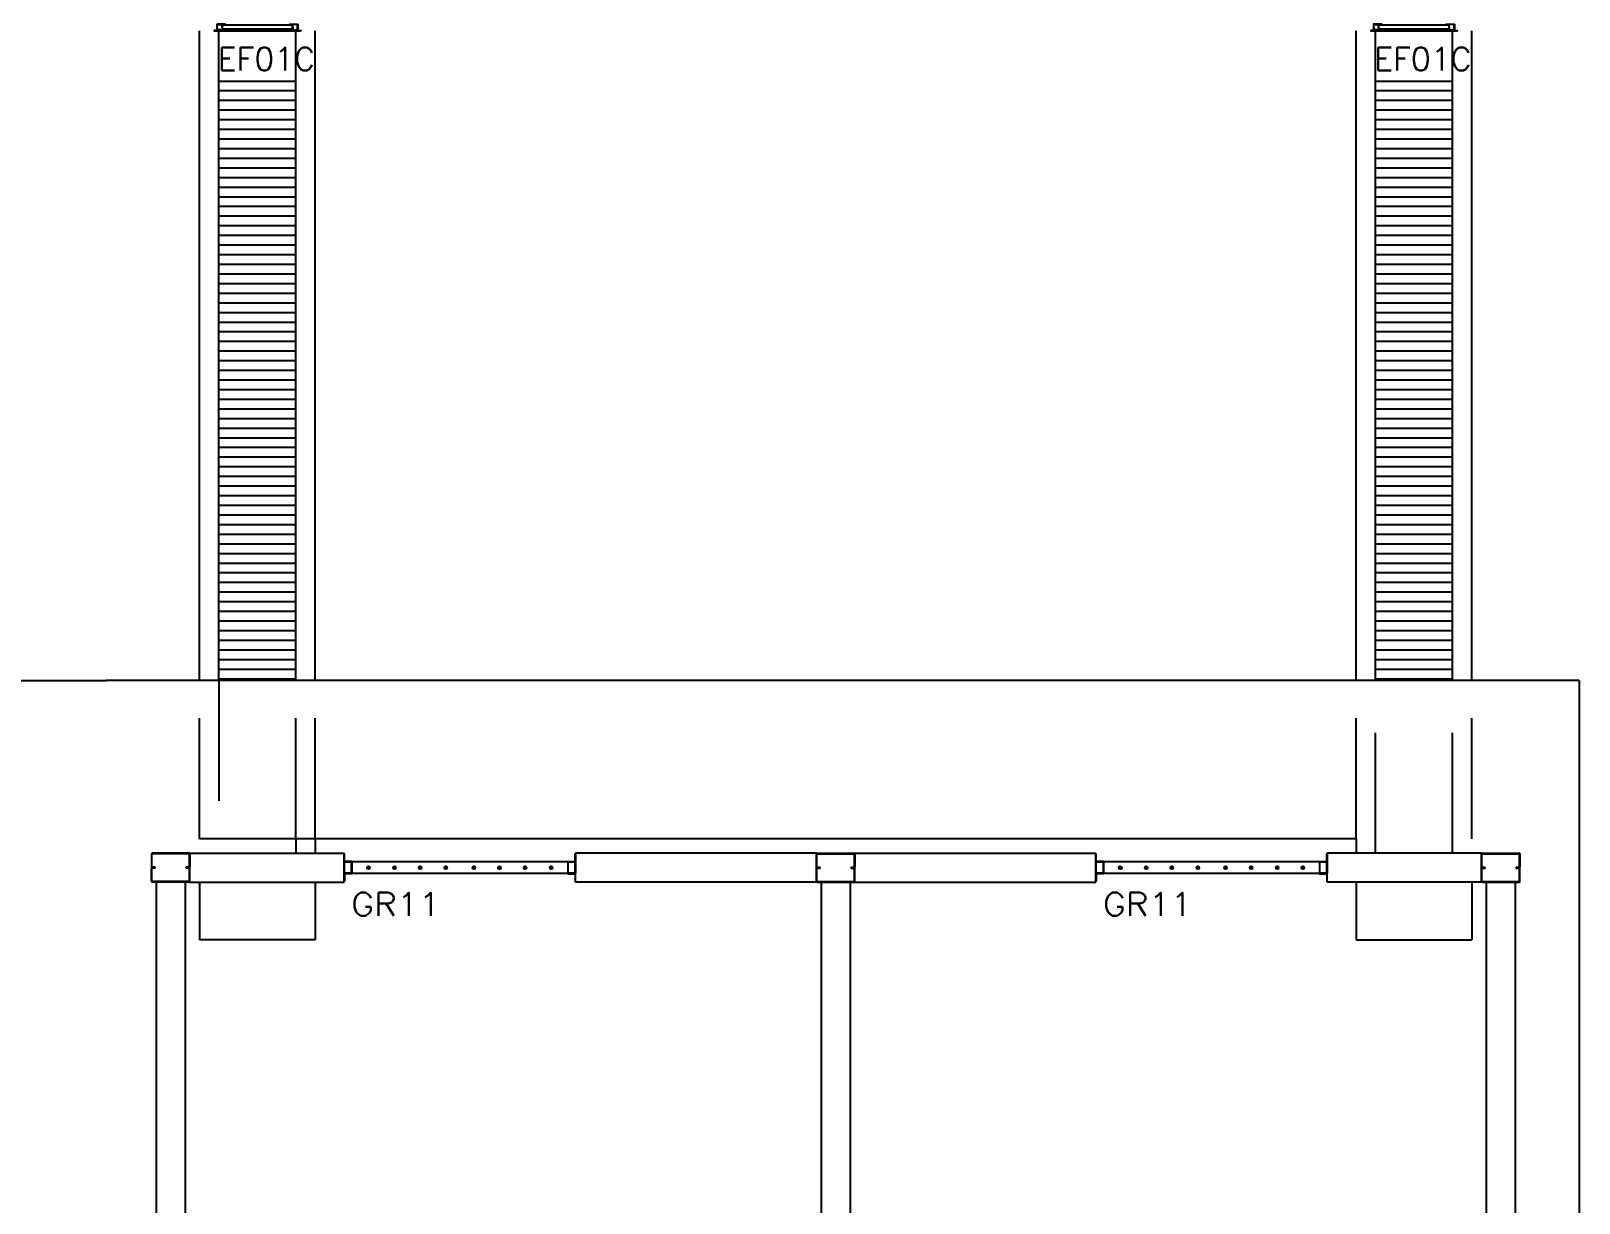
# Model space of a CAD drawing. Header units: millimetres. Extents: x 2046 to 2564, y 885 to 1120.
# Drawn here: x 2264.11 to 2272.14, y 943.17 to 949.25 of the extents above; entities that cross this region are included whole.
import ezdxf

# ---------------------------------------------------------------- set-up
doc = ezdxf.new("R2010")
doc.units = ezdxf.units.MM
doc.header["$LTSCALE"] = 10
doc.linetypes.add('DASHED2', pattern=[0.375, 0.25, -0.125])
for name, color, linetype in [('AR-ALV', 2, 'Continuous'), ('AR-CALÇADA', 1, 'Continuous'), ('AR-ESQ', 1, 'Continuous'), ('AR-ESTC-V3', 3, 'Continuous'), ('AR-PISO', 1, 'Continuous'), ('DET-PERFIL CADEIRA-C', 2, 'Continuous'), ('DET-PROJ', 1, 'DASHED2'), ('DT-ESQ-PERFIL CADEIRA-C', 2, 'Continuous'), ('DT-ESQ-PERFIL CADEIRA-V', 1, 'Continuous'), ('DT-ESQ-VENEZIANA-C', 1, 'Continuous'), ('DT-ESQ-VENEZIANA-V', 1, 'Continuous'), ('DT-TXTESQ', 2, 'Continuous'), ('DT-TXTMOD', 1, 'Continuous'), ('esq-c', 1, 'Continuous'), ('PM-TXT', 2, 'Continuous'), ('porta-c', 1, 'Continuous'), ('porta-v', 2, 'Continuous')]:
    doc.layers.add(name, color=color, linetype=linetype)
doc.styles.add('S10', font='simplex.shx', dxfattribs={"height": 0.1})
doc.styles.add('S12', font='simplex.shx', dxfattribs={"width": 1.1, "height": 0.12})

# ---------------------------------------------------------------- blocks, each defined once
blk = doc.blocks.new('EF01C-P')
at = {"layer": 'DT-ESQ-PERFIL CADEIRA-C', "ltscale": 0.1}
for points in [[(0.01, 0.0015), (0.01, 0.003), (0.0015, 0.003, 1), (0.0015, 0), (0.015, 0, 0.414214), (0.0165, 0.0015), (0.0165, 0.0335), (0.043, 0.0335)], [(0.043, 0.0065), (0.018, 0.0065), (0.018, 0.0165), (0.0165, 0.0165), (0.0165, 0.0065, 0.414214), (0.018, 0.005), (0.043, 0.005), (0.0565, 0.005, 1), (0.0565, 0.008), (0.043, 0.008), (0.043, 0.02), (0.043, 0.032), (0.0565, 0.032, 1), (0.0565, 0.035), (0.043, 0.035), (0.0165, 0.035, 0.414214), (0.015, 0.0335), (0.015, 0.0015), (0.0015, 0.0015)], [(0.0415, 0.02), (0.0415, 0.032, -0.414214), (0.043, 0.0335), (0.0565, 0.0335)], [(0.0415, 0.02), (0.0415, 0.008, 0.414214), (0.043, 0.0065), (0.0565, 0.0065)], [(0.407, 0.0065), (0.432, 0.0065), (0.432, 0.0165), (0.4335, 0.0165), (0.4335, 0.0065, -0.414214), (0.432, 0.005), (0.407, 0.005), (0.3935, 0.005, -1), (0.3935, 0.008), (0.407, 0.008), (0.407, 0.02), (0.407, 0.032), (0.3935, 0.032, -1), (0.3935, 0.035), (0.407, 0.035), (0.4335, 0.035, -0.414214), (0.435, 0.0335), (0.435, 0.0015), (0.4485, 0.0015)], [(0.4085, 0.02), (0.4085, 0.032, 0.414214), (0.407, 0.0335), (0.3935, 0.0335)], [(0.4085, 0.02), (0.4085, 0.008, -0.414214), (0.407, 0.0065), (0.3935, 0.0065)], [(0.44, 0.0015), (0.44, 0.003), (0.4485, 0.003, -1), (0.4485, 0), (0.435, 0, -0.414214), (0.4335, 0.0015), (0.4335, 0.0335), (0.407, 0.0335)]]:
    blk.add_lwpolyline(points, format="xyb", dxfattribs=at)
at = {"layer": 'DT-ESQ-PERFIL CADEIRA-V', "ltscale": 0.1}
blk.add_line((0.015, 0), (0.435, 0), dxfattribs=at)
at = {"layer": 'DT-ESQ-VENEZIANA-C', "ltscale": 0.1}
for p, q in [((0.043, 0.0105), (0.407, 0.0105)), ((0.043, 0.009), (0.407, 0.009))]:
    blk.add_line(p, q, dxfattribs=at)
at = {"layer": 'DT-ESQ-VENEZIANA-V', "ltscale": 0.1}
blk.add_line((0.043, 0.031), (0.407, 0.031), dxfattribs=at)
at = {"layer": 'DT-TXTESQ', "ltscale": 0.1, "style": 'S12'}
blk.add_text('EF01C', height=0.12, dxfattribs=at).set_placement((0.0192, -0.205))
at = {"layer": 'DT-TXTMOD', "ltscale": 0.1, "style": 'S10', "flags": 3}
blk.add_attdef('EF01C', (0.0208, -0.14), '', height=0.1, dxfattribs=at)
blk = doc.blocks.new('gr11-met-01p')
at = {"layer": 'DET-PERFIL CADEIRA-C'}
for points in [[(0, -0.005), (0, -0.0421, 0.414214), (0.0029, -0.045), (0.04, -0.045), (0.04, -0.0431), (0.0033, -0.0431, -0.414214), (0.0019, -0.0417), (0.0019, -0.005)], [(1.2, -0.005), (1.2, -0.0421, -0.414214), (1.1972, -0.045), (1.16, -0.045), (1.16, -0.0431), (1.1967, -0.0431, 0.414214), (1.1981, -0.0417), (1.1981, -0.005)], [(0, -0.145), (0, -0.1078, -0.414214), (0.0029, -0.105), (0.04, -0.105), (0.04, -0.1069), (0.0033, -0.1069, 0.414214), (0.0019, -0.1083), (0.0019, -0.145)], [(1.2, -0.145), (1.2, -0.1078, 0.414214), (1.1972, -0.105), (1.16, -0.105), (1.16, -0.1069), (1.1967, -0.1069, -0.414214), (1.1981, -0.1083), (1.1981, -0.145)]]:
    blk.add_lwpolyline(points, format="xyb", close=True, dxfattribs=at)
at = {"layer": 'esq-c'}
for p, q in [((0, -0.0472), (0, -0.1028)), ((0.0015, -0.1028), (0.0015, -0.0472)), ((0.0022, -0.045), (0.0377, -0.045)), ((0.0377, -0.0465), (0.0022, -0.0465)), ((0.0385, -0.1028), (0.0385, -0.0472)), ((0.04, -0.0472), (0.04, -0.1028)), ((1.16, -0.0472), (1.16, -0.1028)), ((1.1615, -0.1028), (1.1615, -0.0472)), ((1.1623, -0.045), (1.1978, -0.045)), ((1.1978, -0.0465), (1.1623, -0.0465)), ((1.1985, -0.1028), (1.1985, -0.0472)), ((1.2, -0.0472), (1.2, -0.1028)), ((0.0377, -0.1035), (0.0022, -0.1035)), ((0.0022, -0.105), (0.0377, -0.105)), ((1.1978, -0.1035), (1.1623, -0.1035)), ((1.1623, -0.105), (1.1978, -0.105))]:
    blk.add_line(p, q, dxfattribs=at)
for centre, radius, start, end in [((0.0022, -0.0472), 0.00225, 90, 180), ((0.0022, -0.0472), 0.00075, 90, 180), ((0.0377, -0.0472), 0.00225, 360, 90), ((0.0377, -0.0472), 0.00075, 360, 90), ((1.1623, -0.0472), 0.00225, 90, 180), ((1.1623, -0.0472), 0.00075, 90, 180), ((1.1978, -0.0472), 0.00225, 360, 90), ((1.1978, -0.0472), 0.00075, 360, 90), ((0.0022, -0.1028), 0.00225, 180, 270), ((0.0022, -0.1028), 0.00075, 180, 270), ((0.0377, -0.1028), 0.00075, 270, 0), ((0.0377, -0.1028), 0.00225, 270, 0), ((1.1623, -0.1028), 0.00225, 180, 270), ((1.1623, -0.1028), 0.00075, 180, 270), ((1.1978, -0.1028), 0.00075, 270, 0), ((1.1978, -0.1028), 0.00225, 270, 0), ((1.1978, -0.1028), 0.00075, 270, 0), ((1.1978, -0.1028), 0.00225, 270, 0)]:
    blk.add_arc(centre, radius, start, end, dxfattribs=at)
at = {"layer": 'porta-c'}
for centre, radius in [((0.1266, -0.075), 0.0075), ((0.1266, -0.075), 0.005), ((0.2604, -0.075), 0.0075), ((0.2604, -0.075), 0.005), ((0.3942, -0.075), 0.0075), ((0.3942, -0.075), 0.005), ((0.5281, -0.075), 0.0075), ((0.5281, -0.075), 0.005), ((0.6719, -0.075), 0.0075), ((0.6719, -0.075), 0.005), ((0.8057, -0.075), 0.0075), ((0.8057, -0.075), 0.005), ((0.9396, -0.075), 0.0075), ((0.9396, -0.075), 0.005), ((1.0734, -0.075), 0.0075), ((1.0734, -0.075), 0.005)]:
    blk.add_circle(centre, radius, dxfattribs=at)
at = {"layer": 'porta-v'}
for p, q in [((1.1623, -0.045), (0.0377, -0.045)), ((1.1623, -0.105), (0.0377, -0.105))]:
    blk.add_line(p, q, dxfattribs=at)
at = {"layer": 'PM-TXT', "style": 'S12', "width": 1.1}
blk.add_attdef('GR', (0.0362, -0.3242), '', height=0.12, dxfattribs=at)
at = {"layer": 'PM-TXT', "style": 'S12', "width": 1.1, "flags": 1}
for tag, p in [('LARGURA', (0.0362, -0.5242)), ('FERRAGEM', (0.0362, -0.7283))]:
    blk.add_attdef(tag, p, '', height=0.12, dxfattribs=at)

msp = doc.modelspace()

# ---------------------------------------------------------------- linework, layer by layer
at = {"layer": 'AR-ALV'}
for p, q in [((2264.9359, 944.9874), (2265.7359, 944.9874)), ((2264.9359, 944.8374), (2264.9359, 944.9874)), ((2265.7359, 944.8374), (2265.7359, 944.9874)), ((2268.1859, 944.9874), (2266.9359, 944.9874)), ((2266.9359, 944.8374), (2266.9359, 944.9874)), ((2268.1859, 944.8374), (2268.1859, 944.9874)), ((2268.3859, 944.9874), (2269.6359, 944.9874)), ((2268.3859, 944.8374), (2268.3859, 944.9874)), ((2269.6359, 944.8374), (2269.6359, 944.9874)), ((2271.6359, 944.9874), (2270.8359, 944.9874)), ((2270.8359, 944.8374), (2270.8359, 944.9874)), ((2271.6359, 944.8374), (2271.6359, 944.9874)), ((2264.7609, 944.8374), (2264.7609, 942.7174)), ((2264.9109, 944.8374), (2264.9109, 942.7174)), ((2264.9359, 944.8374), (2265.7359, 944.8374)), ((2268.1859, 944.8374), (2266.9359, 944.8374)), ((2268.2109, 944.8374), (2268.2109, 942.7174)), ((2268.3609, 944.8374), (2268.3609, 942.7174)), ((2268.3859, 944.8374), (2269.6359, 944.8374)), ((2271.6359, 944.8374), (2270.8359, 944.8374)), ((2271.6609, 944.8374), (2271.6609, 942.7174)), ((2271.8109, 944.8374), (2271.8109, 942.7174))]:
    msp.add_line(p, q, dxfattribs=at)
at = {"layer": 'AR-CALÇADA'}
for p, q in [((2242.1423, 945.8836), (2264.5007, 945.8836)), ((2272.1423, 945.8836), (2272.1423, 941.6674))]:
    msp.add_line(p, q, dxfattribs=at)
at = {"layer": 'AR-ESTC-V3'}
for p, q in [((2264.9859, 945.8836), (2264.9859, 949.2524)), ((2265.0859, 945.8836), (2265.0859, 949.2524)), ((2265.4859, 945.8836), (2265.4859, 949.2524)), ((2265.5859, 945.8836), (2265.5859, 949.2524)), ((2270.9859, 945.8836), (2270.9859, 949.2524)), ((2271.0859, 945.8836), (2271.0859, 949.2524)), ((2271.4859, 945.8836), (2271.4859, 949.2524)), ((2271.5859, 945.8836), (2271.5859, 949.2524))]:
    msp.add_line(p, q, dxfattribs=at)
at = {"layer": 'AR-ESTC-V3', "color": 1}
for p, q in [((2265.0859, 948.9928), (2265.4859, 948.9928)), ((2265.0859, 948.9428), (2265.4859, 948.9428)), ((2271.0859, 948.9928), (2271.4859, 948.9928)), ((2271.0859, 948.9428), (2271.4859, 948.9428)), ((2265.0859, 948.8928), (2265.4859, 948.8928)), ((2265.0859, 948.8428), (2265.4859, 948.8428)), ((2271.0859, 948.8928), (2271.4859, 948.8928)), ((2271.0859, 948.8428), (2271.4859, 948.8428)), ((2265.0859, 948.7928), (2265.4859, 948.7928)), ((2271.0859, 948.7928), (2271.4859, 948.7928)), ((2265.0859, 948.7428), (2265.4859, 948.7428)), ((2265.0859, 948.6928), (2265.4859, 948.6928)), ((2271.0859, 948.7428), (2271.4859, 948.7428)), ((2271.0859, 948.6928), (2271.4859, 948.6928)), ((2265.0859, 948.6428), (2265.4859, 948.6428)), ((2265.0859, 948.5928), (2265.4859, 948.5928)), ((2271.0859, 948.6428), (2271.4859, 948.6428)), ((2271.0859, 948.5928), (2271.4859, 948.5928)), ((2265.0859, 948.5428), (2265.4859, 948.5428)), ((2271.0859, 948.5428), (2271.4859, 948.5428)), ((2265.0859, 948.4928), (2265.4859, 948.4928)), ((2265.0859, 948.4428), (2265.4859, 948.4428)), ((2271.0859, 948.4928), (2271.4859, 948.4928)), ((2271.0859, 948.4428), (2271.4859, 948.4428)), ((2265.0859, 948.3928), (2265.4859, 948.3928)), ((2271.0859, 948.3928), (2271.4859, 948.3928)), ((2265.0859, 948.3428), (2265.4859, 948.3428)), ((2265.0859, 948.2928), (2265.4859, 948.2928)), ((2271.0859, 948.3428), (2271.4859, 948.3428)), ((2271.0859, 948.2928), (2271.4859, 948.2928)), ((2265.0859, 948.2428), (2265.4859, 948.2428)), ((2265.0859, 948.1928), (2265.4859, 948.1928)), ((2271.0859, 948.2428), (2271.4859, 948.2428)), ((2271.0859, 948.1928), (2271.4859, 948.1928)), ((2265.0859, 948.1428), (2265.4859, 948.1428)), ((2271.0859, 948.1428), (2271.4859, 948.1428)), ((2265.0859, 948.0928), (2265.4859, 948.0928)), ((2265.0859, 948.0428), (2265.4859, 948.0428)), ((2271.0859, 948.0928), (2271.4859, 948.0928)), ((2271.0859, 948.0428), (2271.4859, 948.0428)), ((2265.0859, 947.9928), (2265.4859, 947.9928)), ((2271.0859, 947.9928), (2271.4859, 947.9928)), ((2265.0859, 947.9428), (2265.4859, 947.9428)), ((2265.0859, 947.8928), (2265.4859, 947.8928)), ((2271.0859, 947.9428), (2271.4859, 947.9428)), ((2271.0859, 947.8928), (2271.4859, 947.8928)), ((2265.0859, 947.8428), (2265.4859, 947.8428)), ((2265.0859, 947.7928), (2265.4859, 947.7928)), ((2271.0859, 947.8428), (2271.4859, 947.8428)), ((2271.0859, 947.7928), (2271.4859, 947.7928)), ((2265.0859, 947.7428), (2265.4859, 947.7428)), ((2271.0859, 947.7428), (2271.4859, 947.7428)), ((2265.0859, 947.6928), (2265.4859, 947.6928)), ((2265.0859, 947.6428), (2265.4859, 947.6428)), ((2271.0859, 947.6928), (2271.4859, 947.6928)), ((2271.0859, 947.6428), (2271.4859, 947.6428)), ((2265.0859, 947.5928), (2265.4859, 947.5928)), ((2271.0859, 947.5928), (2271.4859, 947.5928)), ((2265.0859, 947.5428), (2265.4859, 947.5428)), ((2265.0859, 947.4928), (2265.4859, 947.4928)), ((2271.0859, 947.5428), (2271.4859, 947.5428)), ((2271.0859, 947.4928), (2271.4859, 947.4928)), ((2265.0859, 947.4428), (2265.4859, 947.4428)), ((2265.0859, 947.3928), (2265.4859, 947.3928)), ((2271.0859, 947.4428), (2271.4859, 947.4428)), ((2271.0859, 947.3928), (2271.4859, 947.3928)), ((2265.0859, 947.3428), (2265.4859, 947.3428)), ((2271.0859, 947.3428), (2271.4859, 947.3428)), ((2265.0859, 947.2928), (2265.4859, 947.2928)), ((2265.0859, 947.2428), (2265.4859, 947.2428)), ((2271.0859, 947.2928), (2271.4859, 947.2928)), ((2271.0859, 947.2428), (2271.4859, 947.2428)), ((2265.0859, 947.1928), (2265.4859, 947.1928)), ((2271.0859, 947.1928), (2271.4859, 947.1928)), ((2265.0859, 947.1428), (2265.4859, 947.1428)), ((2265.0859, 947.0928), (2265.4859, 947.0928)), ((2271.0859, 947.1428), (2271.4859, 947.1428)), ((2271.0859, 947.0928), (2271.4859, 947.0928)), ((2265.0859, 947.0428), (2265.4859, 947.0428)), ((2265.0859, 946.9928), (2265.4859, 946.9928)), ((2271.0859, 947.0428), (2271.4859, 947.0428)), ((2271.0859, 946.9928), (2271.4859, 946.9928)), ((2265.0859, 946.9428), (2265.4859, 946.9428)), ((2271.0859, 946.9428), (2271.4859, 946.9428)), ((2265.0859, 946.8928), (2265.4859, 946.8928)), ((2265.0859, 946.8428), (2265.4859, 946.8428)), ((2271.0859, 946.8928), (2271.4859, 946.8928)), ((2271.0859, 946.8428), (2271.4859, 946.8428)), ((2265.0859, 946.7928), (2265.4859, 946.7928)), ((2271.0859, 946.7928), (2271.4859, 946.7928)), ((2265.0859, 946.7428), (2265.4859, 946.7428)), ((2265.0859, 946.6928), (2265.4859, 946.6928)), ((2271.0859, 946.7428), (2271.4859, 946.7428)), ((2271.0859, 946.6928), (2271.4859, 946.6928)), ((2265.0859, 946.6428), (2265.4859, 946.6428)), ((2265.0859, 946.5928), (2265.4859, 946.5928)), ((2265.0859, 946.5928), (2265.4859, 946.5928)), ((2271.0859, 946.6428), (2271.4859, 946.6428)), ((2271.0859, 946.5928), (2271.4859, 946.5928)), ((2271.0859, 946.5928), (2271.4859, 946.5928)), ((2265.0859, 946.5428), (2265.4859, 946.5428)), ((2265.0859, 946.5428), (2265.4859, 946.5428)), ((2271.0859, 946.5428), (2271.4859, 946.5428)), ((2271.0859, 946.5428), (2271.4859, 946.5428)), ((2265.0859, 946.4928), (2265.4859, 946.4928)), ((2265.0859, 946.4428), (2265.4859, 946.4428)), ((2271.0859, 946.4928), (2271.4859, 946.4928)), ((2271.0859, 946.4428), (2271.4859, 946.4428)), ((2265.0859, 946.3928), (2265.4859, 946.3928)), ((2271.0859, 946.3928), (2271.4859, 946.3928)), ((2265.0859, 946.3428), (2265.4859, 946.3428)), ((2265.0859, 946.2928), (2265.4859, 946.2928)), ((2271.0859, 946.3428), (2271.4859, 946.3428)), ((2271.0859, 946.2928), (2271.4859, 946.2928)), ((2265.0859, 946.2428), (2265.4859, 946.2428)), ((2265.0859, 946.1928), (2265.4859, 946.1928)), ((2271.0859, 946.2428), (2271.4859, 946.2428)), ((2271.0859, 946.1928), (2271.4859, 946.1928)), ((2265.0859, 946.1428), (2265.4859, 946.1428)), ((2271.0859, 946.1428), (2271.4859, 946.1428)), ((2265.0859, 946.0928), (2265.4859, 946.0928)), ((2265.0859, 946.0428), (2265.4859, 946.0428)), ((2271.0859, 946.0928), (2271.4859, 946.0928)), ((2271.0859, 946.0428), (2271.4859, 946.0428)), ((2265.0859, 945.9928), (2265.4859, 945.9928)), ((2265.0859, 945.9428), (2265.4859, 945.9428)), ((2271.0859, 945.9928), (2271.4859, 945.9928)), ((2271.0859, 945.9428), (2271.4859, 945.9428)), ((2265.0859, 945.8836), (2265.0859, 945.8928)), ((2265.0859, 945.8928), (2265.4859, 945.8928)), ((2265.4859, 945.8836), (2265.4859, 945.8928)), ((2271.0859, 945.8928), (2271.4859, 945.8928))]:
    msp.add_line(p, q, dxfattribs=at)
at = {"layer": 'AR-PISO'}
for p, q in [((2272.1423, 945.8836), (2264.5007, 945.8836)), ((2270.9859, 945.0624), (2264.9859, 945.0624)), ((2270.9859, 945.0624), (2270.9859, 944.9874)), ((2264.9859, 944.8374), (2264.9859, 944.5374)), ((2265.5859, 944.8374), (2265.5859, 944.5374)), ((2270.9859, 944.8374), (2270.9859, 944.5374)), ((2271.5859, 944.8374), (2271.5859, 944.5374)), ((2265.5859, 944.5374), (2264.9859, 944.5374)), ((2270.9859, 944.5374), (2271.5859, 944.5374))]:
    msp.add_line(p, q, dxfattribs=at)
at = {"layer": 'DET-PERFIL CADEIRA-C'}
for p, q in [((2264.7359, 944.9831), (2264.7359, 944.9167)), ((2264.7388, 944.9174), (2264.7388, 944.9824)), ((2264.9316, 944.9874), (2264.7402, 944.9874)), ((2264.9309, 944.9845), (2264.7409, 944.9845)), ((2264.9331, 944.9174), (2264.9331, 944.9824)), ((2264.9359, 944.9831), (2264.9359, 944.9167)), ((2268.1859, 944.9831), (2268.1859, 944.9167)), ((2268.1859, 944.9831), (2268.1859, 944.9167)), ((2268.1888, 944.9174), (2268.1888, 944.9824)), ((2268.1888, 944.9174), (2268.1888, 944.9824)), ((2268.1902, 944.9874), (2268.3816, 944.9874)), ((2268.1902, 944.9874), (2268.3816, 944.9874)), ((2268.1909, 944.9845), (2268.3809, 944.9845)), ((2268.1909, 944.9845), (2268.3809, 944.9845)), ((2268.3831, 944.9174), (2268.3831, 944.9824)), ((2268.3831, 944.9174), (2268.3831, 944.9824)), ((2268.3859, 944.9831), (2268.3859, 944.9167)), ((2268.3859, 944.9831), (2268.3859, 944.9167)), ((2271.6359, 944.9831), (2271.6359, 944.9167)), ((2271.6388, 944.9174), (2271.6388, 944.9824)), ((2271.6402, 944.9874), (2271.8316, 944.9874)), ((2271.6409, 944.9845), (2271.8309, 944.9845)), ((2271.8331, 944.9174), (2271.8331, 944.9824)), ((2271.8359, 944.9831), (2271.8359, 944.9167)), ((2264.7359, 944.8417), (2264.7359, 944.9081)), ((2264.7388, 944.8424), (2264.7388, 944.9074)), ((2264.7559, 944.9124), (2264.7402, 944.9124)), ((2264.7559, 944.9152), (2264.7409, 944.9152)), ((2264.7559, 944.9095), (2264.7409, 944.9095)), ((2264.7559, 944.9095), (2264.7559, 944.9152)), ((2264.9309, 944.9152), (2264.9159, 944.9152)), ((2264.9159, 944.9095), (2264.9159, 944.9152)), ((2264.9316, 944.9124), (2264.9159, 944.9124)), ((2264.9309, 944.9095), (2264.9159, 944.9095)), ((2264.9331, 944.8424), (2264.9331, 944.9074)), ((2264.9359, 944.8417), (2264.9359, 944.9081)), ((2268.1859, 944.8417), (2268.1859, 944.9081)), ((2268.1859, 944.8417), (2268.1859, 944.9081)), ((2268.1888, 944.8424), (2268.1888, 944.9074)), ((2268.1888, 944.8424), (2268.1888, 944.9074)), ((2268.1902, 944.9124), (2268.2059, 944.9124)), ((2268.1902, 944.9124), (2268.2059, 944.9124)), ((2268.1909, 944.9152), (2268.2059, 944.9152)), ((2268.1909, 944.9152), (2268.2059, 944.9152)), ((2268.1909, 944.9095), (2268.2059, 944.9095)), ((2268.1909, 944.9095), (2268.2059, 944.9095)), ((2268.2059, 944.9095), (2268.2059, 944.9152)), ((2268.2059, 944.9095), (2268.2059, 944.9152)), ((2268.3659, 944.9095), (2268.3659, 944.9152)), ((2268.3659, 944.9152), (2268.3809, 944.9152)), ((2268.3659, 944.9095), (2268.3659, 944.9152)), ((2268.3659, 944.9152), (2268.3809, 944.9152)), ((2268.3659, 944.9124), (2268.3816, 944.9124)), ((2268.3659, 944.9124), (2268.3816, 944.9124)), ((2268.3659, 944.9095), (2268.3809, 944.9095)), ((2268.3659, 944.9095), (2268.3809, 944.9095)), ((2268.3831, 944.8424), (2268.3831, 944.9074)), ((2268.3831, 944.8424), (2268.3831, 944.9074)), ((2268.3859, 944.8417), (2268.3859, 944.9081)), ((2268.3859, 944.8417), (2268.3859, 944.9081)), ((2271.6359, 944.8417), (2271.6359, 944.9081)), ((2271.6388, 944.8424), (2271.6388, 944.9074)), ((2271.6402, 944.9124), (2271.6559, 944.9124)), ((2271.6409, 944.9152), (2271.6559, 944.9152)), ((2271.6409, 944.9095), (2271.6559, 944.9095)), ((2271.6559, 944.9095), (2271.6559, 944.9152)), ((2271.8159, 944.9095), (2271.8159, 944.9152)), ((2271.8159, 944.9152), (2271.8309, 944.9152)), ((2271.8159, 944.9124), (2271.8316, 944.9124)), ((2271.8159, 944.9095), (2271.8309, 944.9095)), ((2271.8331, 944.8424), (2271.8331, 944.9074)), ((2271.8359, 944.8417), (2271.8359, 944.9081)), ((2264.9316, 944.8374), (2264.7402, 944.8374)), ((2264.9309, 944.8402), (2264.7409, 944.8402)), ((2268.1902, 944.8374), (2268.3816, 944.8374)), ((2268.1902, 944.8374), (2268.3816, 944.8374)), ((2268.1909, 944.8402), (2268.3809, 944.8402)), ((2268.1909, 944.8402), (2268.3809, 944.8402)), ((2271.6402, 944.8374), (2271.8316, 944.8374)), ((2271.6409, 944.8402), (2271.8309, 944.8402))]:
    msp.add_line(p, q, dxfattribs=at)
for centre, radius, start, end in [((2264.7402, 944.9831), 0.00428, 90, 180), ((2264.7409, 944.9824), 0.00214, 90, 180), ((2264.9309, 944.9824), 0.00214, 0, 90), ((2264.9316, 944.9831), 0.00428, 0, 90), ((2268.1902, 944.9831), 0.00428, 90, 180), ((2268.1902, 944.9831), 0.00428, 90, 180), ((2268.1909, 944.9824), 0.00214, 90, 180), ((2268.1909, 944.9824), 0.00214, 90, 180), ((2268.3809, 944.9824), 0.00214, 360, 90), ((2268.3809, 944.9824), 0.00214, 360, 90), ((2268.3816, 944.9831), 0.00428, 360, 90), ((2268.3816, 944.9831), 0.00428, 360, 90), ((2271.6402, 944.9831), 0.00428, 90, 180), ((2271.6409, 944.9824), 0.00214, 90, 180), ((2271.8309, 944.9824), 0.00214, 360, 90), ((2271.8316, 944.9831), 0.00428, 360, 90), ((2264.7402, 944.9167), 0.00428, 180, 270), ((2264.7402, 944.9081), 0.00428, 90, 180), ((2264.7409, 944.9174), 0.00214, 180, 270), ((2264.7409, 944.9074), 0.00214, 90, 180), ((2264.9309, 944.9174), 0.00214, 270, 0), ((2264.9309, 944.9074), 0.00214, 360, 90), ((2264.9316, 944.9167), 0.00428, 270, 0), ((2264.9316, 944.9081), 0.00428, 0, 90), ((2268.1902, 944.9167), 0.00428, 180, 270), ((2268.1902, 944.9167), 0.00428, 180, 270), ((2268.1902, 944.9081), 0.00428, 90, 180), ((2268.1902, 944.9081), 0.00428, 90, 180), ((2268.1909, 944.9174), 0.00214, 180, 270), ((2268.1909, 944.9174), 0.00214, 180, 270), ((2268.1909, 944.9074), 0.00214, 90, 180), ((2268.1909, 944.9074), 0.00214, 90, 180), ((2268.3809, 944.9174), 0.00214, 270, 0), ((2268.3809, 944.9174), 0.00214, 270, 0), ((2268.3809, 944.9074), 0.00214, 0, 90), ((2268.3809, 944.9074), 0.00214, 0, 90), ((2268.3816, 944.9167), 0.00428, 270, 0), ((2268.3816, 944.9167), 0.00428, 270, 0), ((2268.3816, 944.9081), 0.00428, 360, 90), ((2268.3816, 944.9081), 0.00428, 360, 90), ((2271.6402, 944.9167), 0.00428, 180, 270), ((2271.6402, 944.9081), 0.00428, 90, 180), ((2271.6409, 944.9174), 0.00214, 180, 270), ((2271.6409, 944.9074), 0.00214, 90, 180), ((2271.8309, 944.9174), 0.00214, 270, 0), ((2271.8309, 944.9074), 0.00214, 0, 90), ((2271.8316, 944.9167), 0.00428, 270, 0), ((2271.8316, 944.9081), 0.00428, 360, 90), ((2264.7402, 944.8417), 0.00428, 180, 270), ((2264.7409, 944.8424), 0.00214, 180, 270), ((2264.9309, 944.8424), 0.00214, 270, 360), ((2264.9316, 944.8417), 0.00428, 270, 360), ((2268.1902, 944.8417), 0.00428, 180, 270), ((2268.1902, 944.8417), 0.00428, 180, 270), ((2268.1909, 944.8424), 0.00214, 180, 270), ((2268.1909, 944.8424), 0.00214, 180, 270), ((2268.3809, 944.8424), 0.00214, 270, 360), ((2268.3809, 944.8424), 0.00214, 270, 360), ((2268.3816, 944.8417), 0.00428, 270, 360), ((2268.3816, 944.8417), 0.00428, 270, 360), ((2271.6402, 944.8417), 0.00428, 180, 270), ((2271.6409, 944.8424), 0.00214, 180, 270), ((2271.8309, 944.8424), 0.00214, 270, 360), ((2271.8316, 944.8417), 0.00428, 270, 360)]:
    msp.add_arc(centre, radius, start, end, dxfattribs=at)
at = {"layer": 'DET-PROJ', "ltscale": 0.25}
for p, q in [((2264.9859, 945.0624), (2264.9859, 945.8836)), ((2265.0859, 945.8836), (2265.0859, 944.9874)), ((2265.4859, 945.0624), (2265.4859, 945.8836)), ((2265.5859, 945.0624), (2265.5859, 945.8836)), ((2270.9859, 945.0624), (2270.9859, 945.8836)), ((2271.0859, 944.9874), (2271.0859, 945.8836)), ((2271.4859, 944.9874), (2271.4859, 945.8836)), ((2271.5859, 945.0624), (2271.5859, 945.8836)), ((2265.4859, 945.0624), (2265.4859, 944.9874)), ((2265.5859, 945.0624), (2265.5859, 944.9874))]:
    msp.add_line(p, q, dxfattribs=at)

# ---------------------------------------------------------------- block references
at = {"layer": 'AR-ESQ'}
for p in [(2265.0609, 949.2524), (2271.0609, 949.2524)]:
    msp.add_blockref('EF01C-P', p, dxfattribs=at)
for p in [(2265.7359, 944.9874), (2269.6359, 944.9874)]:
    msp.add_blockref('gr11-met-01p', p, dxfattribs=at).add_auto_attribs({'GR': 'GR11'})

doc.saveas('drawing.dxf')
